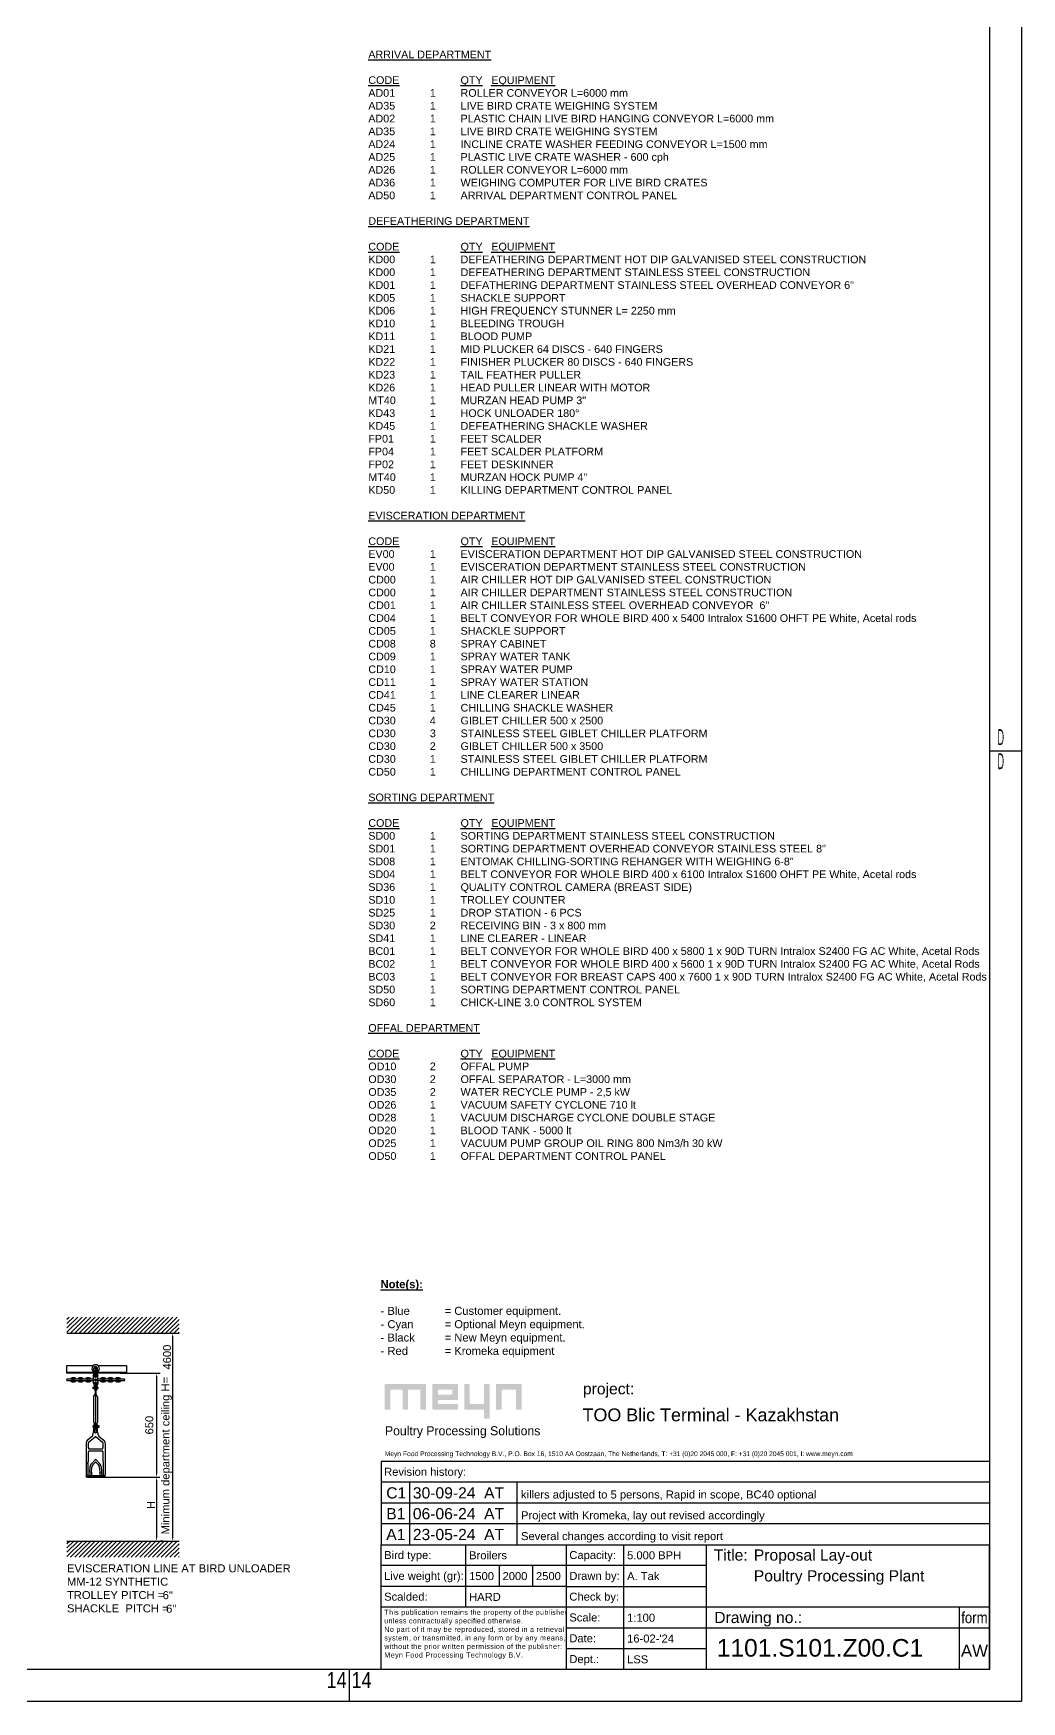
# Model space of a CAD drawing. Extents: x -3873 to 164127, y 7129 to 96529.
# Drawn here: x 133269 to 164127, y 7129 to 59238 of the extents above; entities that cross this region are included whole.
import ezdxf
from ezdxf.enums import TextEntityAlignment as Align

# ---------------------------------------------------------------- set-up
doc = ezdxf.new("R2010")
doc.units = 0
doc.header["$PDMODE"] = 35
doc.header["$PDSIZE"] = 25
doc.layers.get('0').update_dxf_attribs({"linetype": 'CONTINUOUS'})
doc.layers.get('Defpoints').update_dxf_attribs({"linetype": 'CONTINUOUS'})
doc.layers.add('LAYOUT', color=90, linetype='CONTINUOUS')
doc.layers.add('TEXT', color=3, linetype='CONTINUOUS')
doc.styles.add('015_100', font='arial.ttf', dxfattribs={"height": 150})
doc.styles.add('025_100', font='arial.ttf', dxfattribs={"height": 250})
doc.styles.add('035_100', font='arial.ttf', dxfattribs={"height": 350})
doc.styles.add('050_100', font='arial.ttf', dxfattribs={"height": 500})
doc.styles.add('MEYN_DIM', font='arial.ttf')
doc.dimstyles.new('MEYN_SALES', dxfattribs={"dimtxt": 2, "dimasz": 1.5, "dimexe": 1, "dimexo": 0, "dimgap": 1, "dimtad": 1, "dimdsep": 46, "dimlunit": 6, "dimtxsty": 'MEYN_DIM', "dimcen": 1, "dimclrd": 4, "dimclre": 4, "dimclrt": 3, "dimadec": 0, "dimazin": 0, "dimtfac": 1, "dimtdec": 4, "dimtmove": 0, "dimatfit": 3, "dimfxl": 0, "dimtolj": 1, "dimarcsym": 0})

# ---------------------------------------------------------------- blocks, each defined once
blk = doc.blocks.new('*D129')
at = {"color": 4, "linetype": 'Continuous', "lineweight": -2, "transparency": 16777216}
for p, q in [((-700, 5100), (-700, 2150)), ((-2586, 2000), (-600, 2000))]:
    blk.add_line(p, q, dxfattribs=at)
at = {"color": 4, "linetype": 'Continuous', "transparency": 16777216}
for points in [[(-725, 5100), (-675, 5100), (-700, 5250)], [(-725, 2150), (-675, 2150), (-700, 2000)]]:
    blk.add_solid(points, dxfattribs=at)
at = {"layer": 'Defpoints', "color": 0, "linetype": 'Continuous', "transparency": 16777216}
for p in [(-1839, 5250), (-2586, 2000), (-700, 2000)]:
    blk.add_point(p, dxfattribs=at)
at = {"color": 3, "linetype": 'Continuous', "transparency": 16777216, "insert": (-928, 3625), "char_height": 250, "attachment_point": 5, "rotation": 90, "style": 'MEYN_DIM'}
blk.add_mtext('\\A1;650', dxfattribs=at)
blk = doc.blocks.new('*U401')
at = {"linetype": 'Continuous'}
for points in [[(-19713, 9718, -0.414214), (-19686, 9746), (-19359, 9746, -0.414214), (-19331, 9718), (-19331, 9151, 0.414214), (-19303, 9123), (-19183, 9123, 0.414214), (-19155, 9151), (-19155, 9718, -0.414214), (-19128, 9746), (-18801, 9746, -0.414214), (-18773, 9718), (-18773, 9151, 0.414214), (-18745, 9123), (-18625, 9123, 0.414214), (-18597, 9151), (-18597, 9895, 0.414214), (-18625, 9923), (-19861, 9923, 0.414214), (-19889, 9895), (-19889, 9151, 0.414214), (-19861, 9123), (-19741, 9123, 0.414214), (-19713, 9151)], [(-17230, 9895, 0.414214), (-17258, 9923), (-17378, 9923, 0.414214), (-17406, 9895), (-17406, 9151, 0.414214), (-17378, 9123), (-16811, 9123, -0.414214), (-16783, 9095), (-16783, 8867, 0.414214), (-16755, 8839), (-16635, 8839, 0.414214), (-16607, 8867), (-16607, 9895, 0.414214), (-16635, 9923), (-16755, 9923, 0.414214), (-16783, 9895), (-16783, 9327, -0.414214), (-16811, 9300), (-17203, 9300, -0.414213), (-17230, 9327)], [(-15612, 9923), (-16412, 9923), (-16412, 9123), (-16236, 9123), (-16236, 9746), (-15787, 9746), (-15787, 9123), (-15612, 9123)]]:
    blk.add_hatch(color=255, dxfattribs=at).paths.add_polyline_path(points)
h = blk.add_hatch(color=255, dxfattribs=at)
h.paths.add_polyline_path([(-17602, 9895, 0.414214), (-17629, 9923), (-18374, 9923, 0.414214), (-18402, 9895), (-18402, 9151, 0.414214), (-18374, 9123), (-17629, 9123, 0.414214), (-17602, 9151), (-17602, 9272, 0.414213), (-17629, 9300), (-18198, 9300, -0.414214), (-18226, 9327), (-18226, 9389, -0.414214), (-18198, 9417), (-17629, 9417, 0.414214), (-17602, 9445)])
h.paths.add_polyline_path([(-17805, 9746, -0.414214), (-17777, 9718), (-17777, 9621, -0.414214), (-17805, 9593), (-18198, 9593, -0.414214), (-18226, 9621), (-18226, 9718, -0.414214), (-18198, 9746)], flags=16)
at = {"color": 3, "linetype": 'Continuous'}
for p, q in [((0, 89400), (0, 0)), ((-1000, 29700), (0, 29700)), ((-21000, 1000), (-21000, 0)), ((0, 0), (-168000, 0))]:
    blk.add_line(p, q, dxfattribs=at)
at = {"color": 7, "linetype": 'Continuous'}
for p, q in [((-1000, 88400), (-1000, 1000)), ((-1000, 7500), (-20000, 7500)), ((-20000, 1000), (-20000, 4900)), ((-20000, 4900), (-1000, 4900)), ((-14217, 4900), (-14217, 1000)), ((-9835, 1000), (-9835, 4900)), ((-1000, 1000), (-1000, 4900)), ((-1000, 2950), (-9835, 2950)), ((-1950, 2950), (-1950, 1000)), ((-1000, 1000), (-167000, 1000)), ((-1000, 1000), (-20000, 1000)), ((-1000, 1000), (-1000, 1000))]:
    blk.add_line(p, q, dxfattribs=at)
at = {"color": 7, "linetype": 'Continuous', "ltscale": 50}
for p, q in [((-20000, 7500), (-20000, 6850)), ((-1000, 7500), (-1000, 6850)), ((-20000, 6850), (-20000, 4900)), ((-1000, 6850), (-1000, 4900))]:
    blk.add_line(p, q, dxfattribs=at)
at = {"color": 2, "linetype": 'Continuous'}
for p, q in [((-1000, 6850), (-20000, 6850)), ((-19100, 6200), (-19100, 6850)), ((-15750, 6200), (-15750, 6850)), ((-1000, 6200), (-20000, 6200)), ((-19100, 5550), (-19100, 6200)), ((-15750, 5550), (-15750, 6200)), ((-1000, 5550), (-20000, 5550)), ((-19100, 4900), (-19100, 5550)), ((-15750, 4900), (-15750, 5550)), ((-17350, 2950), (-17350, 4900)), ((-12417, 1000), (-12417, 4900)), ((-14217, 4250), (-20000, 4250)), ((-17350, 3600), (-17350, 4250)), ((-16306, 3600), (-16306, 4250)), ((-15262, 3600), (-15262, 4250)), ((-9835, 4250), (-14217, 4250)), ((-14217, 3600), (-20000, 3600)), ((-14217, 3600), (-9835, 3600)), ((-14217, 2950), (-20000, 2950)), ((-9835, 2950), (-14217, 2950)), ((-14217, 2300), (-9835, 2300)), ((-9835, 2300), (-1000, 2300)), ((-9835, 1650), (-14217, 1650))]:
    blk.add_line(p, q, dxfattribs=at)
at = {"color": 2}
for s, height, style, width, p, p2 in [('D', 500, '050_100', 0.396484, (-750, 29876), (-550, 29876)), ('D', 500, '050_100', 0.396484, (-750, 29124), (-550, 29124)), ('form', 350, '035_100', 0.843645, (-1887, 2450), (-1062, 2450)), ('14 14', 500, '050_100', 0.800937, (-21700, 424), (-20300, 424))]:
    blk.add_text(s, height=height, dxfattribs=dict(at, style=style, width=width)).set_placement(p, p2, align=Align.FIT)
at = {"color": 3, "style": '035_100'}
blk.add_text('project:', height=350, dxfattribs=at).set_placement((-13698, 9598))
at = {"color": 2}
for s, height, style, p in [('Revision history:', 250, '025_100', (-19905, 7054)), ('Bird type:', 250, '025_100', (-19905, 4454)), ('Capacity:', 250, '025_100', (-14122, 4454)), ('Title:', 350, '035_100', (-9612, 4404)), ('Live weight (gr):', 250, '025_100', (-19905, 3804)), ('Drawn by:', 250, '025_100', (-14122, 3804)), ('Scalded:', 250, '025_100', (-19905, 3154)), ('Check by:', 250, '025_100', (-14122, 3154)), ('Scale:', 250, '025_100', (-14122, 2504)), ('Drawing no.:', 350, '035_100', (-9597, 2454)), ('Date: ', 250, '025_100', (-14122, 1854)), ('Dept.:', 250, '025_100', (-14122, 1204))]:
    blk.add_text(s, height=height, dxfattribs=dict(at, style=style)).set_placement(p)
at = {"color": 1, "style": '035_100'}
blk.add_text('AW', height=375, dxfattribs=at).set_placement((-1894, 1400))
at = {"color": 7, "linetype": 'Continuous', "insert": (-19879, 8603), "char_height": 285, "width": 7268.63, "attachment_point": 1, "style": '050_100'}
blk.add_mtext('{\\fUnivers|b0|i0|c0|p34;Poultry Processing Solutions}', dxfattribs=at)
at = {"color": 254, "linetype": 'Continuous', "insert": (-19888, 7818), "char_height": 150, "width": 19728.29, "attachment_point": 1, "style": '050_100'}
blk.add_mtext('{\\C251;Meyn Food Processing Technology B.V., P.O. Box 16, 1510 AA Oostzaan, The Netherlands, \\fUnivers|b1|i0|c0|p34;T\\fUnivers|b0|i0|c0|p34;: +31 (0)20 2045 000, \\fUnivers|b1|i0|c0|p34;F\\fUnivers|b0|i0|c0|p34;:\\fUnivers|b1|i0|c0|p34; \\fUnivers|b0|i0|c0|p34;+31\\fUnivers|b1|i0|c0|p34; \\fUnivers|b0|i0|c0|p34;(0)20 2045 001, \\fUnivers|b1|i0|c0|p34;I\\fUnivers|b0|i0|c0|p34;: www.meyn.com\\fUnivers|b1|i0|c0|p34; }', dxfattribs=at)
at = {"color": 4, "linetype": 'Continuous', "insert": (-19900, 2871), "char_height": 160, "width": 5571.99, "attachment_point": 1, "style": '050_100'}
blk.add_mtext('{\\fUnivers 45 Light|b0|i0|c0|p34;\\T1.1;\\C2;This publication remains the property of the publisher unless contractually specified otherwise. \\PNo part of it may be reproduced, stored in a retrieval system, or transmitted, in any form or by any means, without the prior written permission of the publisher:\\PMeyn Food Processing Technology B.V.}', dxfattribs=at)
at = {"color": 1, "linetype": 'Continuous', "ltscale": 50}
for tag, p, height, style in [('PROJECT', (-13710, 8757), 400, '035_100'), ('drawingnr', (-9521, 1405), 550, '050_100')]:
    blk.add_attdef(tag, p, '', height=height, dxfattribs=dict(at, style=style))
at = {"color": 4, "linetype": 'Continuous', "ltscale": 50}
for tag, p, height, style in [('bird', (-17252, 4446), 250, '025_100'), ('capacity', (-12319, 4446), 250, '025_100'), ('title1', (-8362, 4404), 350, '035_100'), ('w1', (-17252, 3796), 250, '025_100'), ('w2', (-16208, 3796), 250, '025_100'), ('w3', (-15164, 3796), 250, '025_100'), ('drawn', (-12319, 3796), 250, '025_100'), ('title2', (-8362, 3754), 350, '035_100'), ('scald', (-17252, 3146), 250, '025_100'), ('check', (-12319, 3146), 250, '025_100'), ('title3', (-8362, 3104), 350, '035_100'), ('scale', (-12319, 2496), 250, '025_100'), ('date', (-12319, 1846), 250, '025_100'), ('dept', (-12319, 1196), 250, '025_100')]:
    blk.add_attdef(tag, p, '', height=height, dxfattribs=dict(at, style=style))
blk = doc.blocks.new('general_drawinghistory_100')
at = {"color": 4, "linetype": 'Continuous', "ltscale": 50, "style": '035_100'}
for tag, p, height in [('rev', (160, 145), 350), ('date', (991, 145), 350), ('pers', (3216, 145), 350), ('text', (4369, 145), 250)]:
    blk.add_attdef(tag, p, '', height=height, dxfattribs=at)
blk = doc.blocks.new('general_shackle_evisceration2_BU')
at = {"linetype": 'Continuous'}
h = blk.add_hatch(dxfattribs=at)
h.set_pattern_fill('ANSI31', color=4, scale=30, style=0)
h.set_pattern_definition([(45, (118396.04, 38711.45), (-67.35192, 67.35192), [])])
h.paths.add_polyline_path([(0, 6500), (-3500, 6500), (-3500, 7000), (0, 7000)])
h = blk.add_hatch(dxfattribs=at)
h.set_pattern_fill('ANSI31', color=4, scale=30, style=0)
h.set_pattern_definition([(45, (118396.04, 40998.66), (-67.35192, 67.35192), [])])
h.paths.add_polyline_path([(0, 0), (-3500, 0), (-3500, -500), (0, -500)])
at = {"color": 4, "linetype": 'Continuous'}
for p, q in [((-3500, 6500), (0, 6500)), ((-200, 6350.759), (-200, 149.241)), ((-700, 1850.714), (-700, 149.241)), ((-3500, 0), (0, 0)), ((-507.275, 0), (-586.87, 0)), ((-150.156, 0), (-39.974, 0))]:
    blk.add_line(p, q, dxfattribs=at)
at = {"color": 3, "linetype": 'Continuous'}
for p, q in [((-3500, 5482.628), (-2680.347, 5482.628)), ((-3500, 5250.058), (-3500, 5482.628)), ((-3500, 5277.966), (-2665.239, 5277.966)), ((-2665.239, 5250.058), (-3500, 5250.058)), ((-2665.239, 5151.36), (-2665.239, 5394.251)), ((-2655.936, 5151.36), (-2655.936, 5394.251)), ((-2653.611, 5297.49), (-2653.611, 5175.303)), ((-2632.679, 5306.793), (-2644.308, 5306.793)), ((-2623.384, 5197.169), (-2623.404, 5308.659)), ((-2614.063, 5306.117), (-2614.073, 5145.586)), ((-2595.468, 5306.79), (-2595.468, 5306.793)), ((-2595.457, 5306.117), (-2595.468, 5145.793)), ((-2586.165, 5157.422), (-2586.138, 5308.659)), ((-2565.234, 5306.793), (-2576.863, 5306.793)), ((-2555.931, 5175.303), (-2555.931, 5297.49)), ((-2553.606, 5151.36), (-2553.606, 5394.251)), ((-2544.303, 5151.36), (-2544.303, 5394.251)), ((-2544.303, 5277.966), (-1639.439, 5277.966)), ((-1639.439, 5250.058), (-2544.303, 5250.058)), ((-2529.195, 5482.628), (-1639.439, 5482.628)), ((-1639.439, 5482.628), (-1639.439, 5250.058)), ((-3342.018, 5059.35), (-3495.514, 5059.35)), ((-3495.514, 5022.139), (-3342.018, 5022.139)), ((-3267.596, 5101.213), (-3337.367, 5101.213)), ((-3267.596, 5064.002), (-3337.367, 5064.002)), ((-3337.367, 5017.488), (-3267.596, 5017.488)), ((-3337.367, 4980.276), (-3267.596, 4980.276)), ((-3109.448, 5059.35), (-3262.944, 5059.35)), ((-3262.944, 5022.139), (-3109.448, 5022.139)), ((-3035.026, 5101.213), (-3104.797, 5101.213)), ((-3035.026, 5064.002), (-3104.797, 5064.002)), ((-3104.797, 5017.488), (-3035.026, 5017.488)), ((-3104.797, 4980.276), (-3035.026, 4980.276)), ((-2876.878, 5059.35), (-3030.374, 5059.35)), ((-3030.374, 5022.139), (-2876.878, 5022.139)), ((-2802.456, 5101.213), (-2872.227, 5101.213)), ((-2802.456, 5064.002), (-2872.227, 5064.002)), ((-2872.227, 5017.488), (-2802.456, 5017.488)), ((-2872.227, 4980.276), (-2802.456, 4980.276)), ((-2659.764, 5059.35), (-2797.804, 5059.35)), ((-2797.804, 5022.139), (-2659.764, 5022.139)), ((-2661.918, 4801.298), (-2689.802, 4796.647)), ((-2689.802, 4778.041), (-2689.802, 4796.647)), ((-2661.918, 4773.39), (-2689.802, 4778.041)), ((-2672.216, 5175.635), (-2667.397, 5197.622)), ((-2668.18, 5150.534), (-2672.216, 5175.635)), ((-2672.216, 5061.676), (-2672.216, 5175.635)), ((-2662.913, 5061.676), (-2672.216, 5061.676)), ((-2662.913, 5019.813), (-2672.216, 5019.813)), ((-2672.216, 4968.648), (-2672.216, 5019.813)), ((-2672.216, 4938.414), (-2672.216, 4968.648)), ((-2672.216, 4938.414), (-2654.639, 4866.498)), ((-2661.918, 4773.39), (-2661.918, 4801.298)), ((-2661.918, 4801.298), (-2651.438, 4801.298)), ((-2651.438, 4773.39), (-2661.918, 4773.39)), ((-2651.438, 4856.63), (-2651.438, 4741.465)), ((-2651.438, 4741.465), (-2623.376, 4741.465)), ((-2565.234, 4926.785), (-2644.308, 4926.785)), ((-2576.863, 4945.391), (-2632.679, 4945.391)), ((-2618.198, 5064.002), (-2631.626, 5040.745)), ((-2631.626, 5040.745), (-2618.198, 5017.487)), ((-2623.376, 5157.422), (-2623.384, 5197.169)), ((-2623.376, 4830.283), (-2623.376, 4589.659)), ((-2623.376, 4807.112), (-2586.165, 4807.112)), ((-2623.376, 4767.575), (-2586.165, 4767.575)), ((-2591.343, 5064.002), (-2618.198, 5064.002)), ((-2618.198, 5017.487), (-2591.343, 5017.487)), ((-2577.916, 5040.745), (-2591.343, 5064.002)), ((-2591.343, 5017.487), (-2577.916, 5040.745)), ((-2586.165, 4589.659), (-2586.165, 4830.283)), ((-2586.165, 4741.465), (-2558.41, 4741.465)), ((-2558.41, 4741.465), (-2558.41, 4856.63)), ((-2535.153, 4810.601), (-2558.41, 4810.601)), ((-2558.41, 4764.087), (-2535.153, 4764.087)), ((-2537.326, 4938.414), (-2555.068, 4865.801)), ((-2411.738, 5059.311), (-2549.822, 5059.311)), ((-2549.733, 5022.1), (-2411.738, 5022.1)), ((-2546.628, 5061.676), (-2537.326, 5061.676)), ((-2546.628, 5019.813), (-2537.326, 5019.813)), ((-2537.326, 5175.635), (-2542.145, 5197.623)), ((-2537.326, 5175.635), (-2541.362, 5150.534)), ((-2537.326, 5061.676), (-2537.326, 5175.635)), ((-2537.326, 4992.417), (-2537.326, 5019.813)), ((-2537.326, 4968.648), (-2537.326, 5013.814)), ((-2537.326, 4968.648), (-2537.326, 4938.414)), ((-2535.153, 4810.601), (-2535.153, 4764.087)), ((-2337.316, 5101.174), (-2407.087, 5101.174)), ((-2337.316, 5063.963), (-2407.087, 5063.963)), ((-2407.087, 5017.449), (-2337.316, 5017.449)), ((-2407.087, 4980.238), (-2337.316, 4980.238)), ((-2179.168, 5059.311), (-2332.664, 5059.311)), ((-2332.664, 5022.1), (-2179.168, 5022.1)), ((-2104.745, 5101.174), (-2174.516, 5101.174)), ((-2104.745, 5063.963), (-2174.516, 5063.963)), ((-2174.516, 5017.449), (-2104.745, 5017.449)), ((-2174.516, 4980.237), (-2104.745, 4980.237)), ((-1946.598, 5059.311), (-2100.094, 5059.311)), ((-2100.094, 5022.1), (-1946.598, 5022.1)), ((-1872.175, 5101.174), (-1941.946, 5101.174)), ((-1872.175, 5063.963), (-1941.946, 5063.963)), ((-1941.946, 5017.449), (-1872.175, 5017.449)), ((-1941.946, 4980.238), (-1872.175, 4980.238)), ((-1714.028, 5059.311), (-1867.524, 5059.311)), ((-1867.524, 5022.1), (-1714.028, 5022.1)), ((-2667.393, 4513.421), (-2623.376, 4589.659)), ((-2667.393, 4513.421), (-2667.393, 3714.702)), ((-2623.376, 4589.659), (-2586.165, 4589.659)), ((-2604.771, 4589.659), (-2604.771, 3638.463)), ((-2542.149, 4513.421), (-2586.165, 4589.659)), ((-2542.149, 4513.421), (-2542.149, 3714.702)), ((-2667.393, 3714.702), (-2623.376, 3638.463)), ((-2542.149, 3714.702), (-2586.165, 3638.463)), ((-2707.228, 3282.07), (-2869.087, 3146.255)), ((-2823.982, 3092.5), (-2619.72, 3263.896)), ((-2691.895, 3306.855), (-2656.787, 3453.253)), ((-2666.971, 3543.11), (-2666.971, 3617.532)), ((-2660.588, 3617.532), (-2666.971, 3617.532)), ((-2660.588, 3543.11), (-2666.971, 3543.11)), ((-2660.541, 3438.486), (-2660.635, 3440.779)), ((-2623.376, 3636.137), (-2660.588, 3636.137)), ((-2660.588, 3440.779), (-2660.588, 3636.137)), ((-2660.588, 3543.11), (-2660.588, 3617.532)), ((-2660.588, 3600.089), (-2623.376, 3600.089)), ((-2623.376, 3598.926), (-2660.588, 3598.926)), ((-2660.588, 3561.715), (-2623.376, 3561.715)), ((-2660.588, 3560.552), (-2623.376, 3560.552)), ((-2623.376, 3638.463), (-2586.165, 3638.463)), ((-2623.376, 3524.504), (-2623.376, 3638.463)), ((-2623.376, 3636.137), (-2623.376, 3598.926)), ((-2623.376, 3600.089), (-2586.165, 3600.089)), ((-2586.165, 3598.926), (-2623.376, 3598.926)), ((-2623.376, 3598.926), (-2623.376, 3580.321)), ((-2623.376, 3580.321), (-2623.376, 3561.715)), ((-2623.376, 3561.715), (-2586.165, 3561.715)), ((-2623.376, 3561.715), (-2623.376, 3524.504)), ((-2623.376, 3560.552), (-2586.165, 3560.552)), ((-2586.165, 3524.504), (-2623.376, 3524.504)), ((-2614.074, 3515.201), (-2595.468, 3515.201)), ((-2589.822, 3263.896), (-2385.56, 3092.5)), ((-2586.165, 3638.463), (-2586.165, 3524.504)), ((-2548.954, 3636.137), (-2586.165, 3636.137)), ((-2586.165, 3598.926), (-2586.165, 3636.137)), ((-2586.165, 3600.089), (-2548.954, 3600.089)), ((-2548.954, 3598.926), (-2586.165, 3598.926)), ((-2586.165, 3580.321), (-2586.165, 3598.926)), ((-2586.165, 3561.715), (-2586.165, 3580.321)), ((-2586.165, 3561.715), (-2548.954, 3561.715)), ((-2586.165, 3524.504), (-2586.165, 3561.715)), ((-2586.165, 3560.552), (-2548.954, 3560.552)), ((-2567.56, 3584.972), (-2548.954, 3585.592)), ((-2567.56, 3580.321), (-2567.56, 3584.972)), ((-2567.56, 3575.669), (-2567.56, 3580.321)), ((-2548.954, 3575.049), (-2567.56, 3575.669)), ((-2517.647, 3306.855), (-2552.755, 3453.253)), ((-2549.001, 3438.486), (-2548.907, 3440.779)), ((-2548.954, 3598.926), (-2548.954, 3636.137)), ((-2539.651, 3598.926), (-2548.954, 3598.926)), ((-2548.954, 3585.592), (-2548.954, 3598.926)), ((-2548.954, 3585.592), (-2497.789, 3587.298)), ((-2548.954, 3575.049), (-2548.954, 3585.592)), ((-2497.789, 3573.344), (-2548.954, 3575.049)), ((-2548.954, 3561.715), (-2548.954, 3575.049)), ((-2548.954, 3561.715), (-2539.651, 3561.715)), ((-2548.954, 3440.779), (-2548.954, 3561.715)), ((-2539.651, 3605.903), (-2539.651, 3598.926)), ((-2497.789, 3598.926), (-2539.651, 3605.903)), ((-2539.651, 3585.902), (-2539.651, 3598.926)), ((-2539.651, 3561.715), (-2539.651, 3574.739)), ((-2539.651, 3554.738), (-2497.789, 3561.715)), ((-2539.651, 3561.715), (-2539.651, 3554.738)), ((-2502.314, 3282.07), (-2340.455, 3146.255)), ((-2497.789, 3587.298), (-2497.789, 3598.926)), ((-2497.789, 3561.715), (-2497.789, 3573.344)), ((-2902.461, 3074.684), (-2902.461, 2079.081)), ((-2832.289, 2910.719), (-2832.289, 3074.684)), ((-2832.289, 2510.498), (-2832.289, 2794.034)), ((-2809.032, 2887.462), (-2400.51, 2887.462)), ((-2809.032, 2817.291), (-2400.51, 2817.291)), ((-2377.253, 3074.684), (-2377.253, 2910.719)), ((-2377.253, 2794.034), (-2377.253, 2510.498)), ((-2307.081, 3074.684), (-2307.081, 2079.081)), ((-2846.644, 2440.727), (-2902.461, 2440.727)), ((-2846.644, 2468.107), (-2846.644, 2079.081)), ((-2787.349, 2146.339), (-2787.349, 2077.417)), ((-2787.11, 2152.994), (-2774.463, 2329.351)), ((-2734.857, 2420.216), (-2621.78, 2541.477)), ((-2731.15, 2149.667), (-2731.15, 2080.745)), ((-2730.911, 2156.321), (-2718.789, 2325.359)), ((-2694.035, 2382.149), (-2621.78, 2459.634)), ((-2587.762, 2541.477), (-2474.685, 2420.216)), ((-2587.762, 2459.634), (-2515.506, 2382.149)), ((-2490.753, 2325.359), (-2478.63, 2156.321)), ((-2478.392, 2149.667), (-2478.392, 2080.745)), ((-2435.079, 2329.351), (-2422.432, 2152.994)), ((-2422.193, 2146.339), (-2422.193, 2077.417)), ((-2362.898, 2079.081), (-2362.898, 2468.107)), ((-2902.461, 2079.081), (-2902.461, 2027.915)), ((-2902.461, 2027.915), (-2874.552, 2055.824)), ((-2902.461, 2027.915), (-2307.081, 2027.915)), ((-2874.552, 2000.007), (-2902.461, 2027.915)), ((-2846.644, 2055.824), (-2874.552, 2055.824)), ((-2874.552, 2000.007), (-2334.99, 2000.007)), ((-2846.644, 2079.081), (-2846.644, 2055.824)), ((-2846.644, 2055.824), (-2362.898, 2055.824)), ((-2823.387, 2055.824), (-2810.546, 2055.824)), ((-2823.387, 2000.007), (-2386.155, 2000.007)), ((-2735.01, 2000.007), (-2790.827, 2000.007)), ((-2787.349, 2077.418), (-2787.349, 2055.824)), ((-2731.15, 2077.417), (-2731.15, 2055.824)), ((-2707.952, 2055.824), (-2501.59, 2055.824)), ((-2478.392, 2080.745), (-2478.392, 2055.824)), ((-2418.715, 2000.007), (-2474.532, 2000.007)), ((-2422.193, 2077.417), (-2422.193, 2055.824)), ((-2398.996, 2055.824), (-2386.155, 2055.824)), ((-2362.898, 2055.824), (-2362.898, 2079.081)), ((-2362.898, 2055.824), (-2334.99, 2055.824)), ((-2334.99, 2055.824), (-2307.081, 2027.915)), ((-2307.081, 2027.915), (-2334.99, 2000.007)), ((-2307.081, 2027.915), (-2307.081, 2079.081))]:
    blk.add_line(p, q, dxfattribs=at)
at = {"color": 4, "linetype": 'Continuous', "ltscale": 50}
blk.add_line((-1839.439, 5250.058), (-587.651, 5250.058), dxfattribs=at)
at = {"color": 3, "linetype": 'Continuous'}
for centre, radius in [((-2604.771, 5394.251), 19.071), ((-2604.771, 5040.745), 27.908), ((-2604.771, 5040.745), 23.257), ((-2604.771, 4877.945), 20.931), ((-2604.771, 5040.706), 13.954), ((-2604.771, 3440.779), 37.211)]:
    blk.add_circle(centre, radius, dxfattribs=at)
for centre, radius, start, end in [((-2604.771, 5394.251), 116.285, 301.332293, 238.667863), ((-2758.267, 5217.541), 93.028, 347.636314, 359.999965), ((-2604.771, 5394.251), 60.468, 359.999903, 180.000097), ((-2604.771, 5394.251), 51.165, 359.99989, 180.00011), ((-2644.308, 5297.49), 9.303, 89.999668, 180.000661), ((-2632.679, 5297.49), 9.303, 359.999339, 89.999668), ((-2558.15, 5308.659), 65.254, 171.510655, 180.000092), ((-2574.91, 5311.161), 48.309, 158.040567, 171.510687), ((-2584.178, 5314.898), 38.315, 150.103919, 158.040569), ((-2596.225, 5321.824), 24.419, 137.962618, 150.10394), ((-2601.413, 5326.502), 17.433, 118.398297, 137.96266), ((-2592.57, 5306.118), 21.493, 165.608609, 180.000371), ((-2599.436, 5307.879), 14.404, 142.410821, 165.608712), ((-2602.852, 5310.509), 10.093, 121.085089, 142.410783), ((-2604.771, 5332.712), 10.374, 90.000216, 118.398157), ((-2604.76, 5313.674), 6.398, 89.999904, 121.085041), ((-2604.771, 5332.837), 10.249, 65.800324, 90.000219), ((-2604.76, 5313.849), 6.222, 73.499791, 89.999902), ((-2605.074, 5312.79), 7.327, 58.914135, 73.499786), ((-2605.647, 5311.839), 8.437, 47.015858, 58.914226), ((-2606.859, 5328.191), 15.342, 47.551419, 65.800316), ((-2607.443, 5309.913), 11.071, 37.588845, 47.015984), ((-2608.585, 5309.033), 12.513, 30.079335, 37.588873), ((-2610.926, 5307.677), 15.218, 23.961989, 30.079436), ((-2612.943, 5306.781), 17.425, 10.430685, 23.962052), ((-2610.388, 5324.332), 20.572, 35.26892, 47.551459), ((-2616.546, 5306.118), 21.089, 359.999622, 10.430751), ((-2619.774, 5317.694), 32.068, 26.902732, 35.268981), ((-2624.637, 5315.227), 37.521, 20.895362, 26.902767), ((-2633.654, 5311.784), 47.172, 16.327556, 20.895385), ((-2640.023, 5309.919), 53.808, 6.918389, 16.327566), ((-2650.403, 5308.659), 64.265, 359.999906, 6.918412), ((-2576.863, 5297.49), 9.303, 90.000241, 180.000661), ((-2565.234, 5297.49), 9.303, 359.999339, 90.000241), ((-2451.275, 5217.541), 93.028, 180.000052, 192.363721), ((-3495.514, 5040.745), 18.606, 90.000169, 180.000225), ((-3495.514, 5040.745), 18.606, 180.000225, 269.999831), ((-3337.367, 5040.745), 60.468, 90.000018, 162.079752), ((-3337.367, 5040.745), 60.468, 197.920076, 269.999982), ((-3337.367, 5040.745), 23.257, 90.000046, 126.86954), ((-3337.367, 5040.745), 23.257, 233.129534, 269.999954), ((-3342.018, 5040.745), 18.606, 359.999775, 90.000169), ((-3342.018, 5040.745), 18.606, 269.999831, 359.999775), ((-3262.944, 5040.745), 18.606, 90.000094, 180.000193), ((-3262.944, 5040.745), 18.606, 180.000193, 269.999906), ((-3267.596, 5040.745), 60.468, 17.920258, 90.000018), ((-3267.596, 5040.745), 23.257, 53.130533, 90.000046), ((-3267.596, 5040.745), 23.257, 269.999954, 306.870393), ((-3267.596, 5040.745), 60.468, 269.999982, 342.079887), ((-3104.797, 5040.745), 60.468, 89.999991, 162.079857), ((-3104.797, 5040.745), 60.468, 197.920196, 270.000009), ((-3104.797, 5040.745), 23.257, 89.999976, 126.869852), ((-3104.797, 5040.745), 23.257, 233.129591, 270.000024), ((-3109.448, 5040.745), 18.606, 359.999807, 90.000094), ((-3109.448, 5040.745), 18.606, 269.999906, 359.999807), ((-3030.374, 5040.745), 18.606, 90.000277, 180.000022), ((-3030.374, 5040.745), 18.606, 180.000022, 269.999723), ((-3035.026, 5040.745), 60.468, 17.92011, 89.999991), ((-3035.026, 5040.745), 23.257, 53.129926, 89.999976), ((-3035.026, 5040.745), 23.257, 270.000024, 306.870264), ((-3035.026, 5040.745), 60.468, 270.000009, 342.079809), ((-2872.227, 5040.745), 60.468, 90.000002, 162.079858), ((-2872.227, 5040.745), 60.468, 197.920217, 269.999998), ((-2872.227, 5040.745), 23.257, 90.000005, 126.870054), ((-2872.227, 5040.745), 23.257, 233.12993, 269.999995), ((-2876.878, 5040.745), 18.606, 359.999978, 90.000277), ((-2876.878, 5040.745), 18.606, 269.999723, 359.999978), ((-2797.804, 5040.745), 18.606, 90.000048, 180.000043), ((-2797.804, 5040.745), 18.606, 180.000043, 269.999952), ((-2802.456, 5040.745), 60.468, 17.920117, 90.000002), ((-2802.456, 5040.745), 23.257, 53.129954, 90.000005), ((-2802.456, 5040.745), 23.257, 269.999995, 306.870245), ((-2802.456, 5040.745), 60.468, 269.999998, 342.079808), ((-2639.657, 5040.706), 60.468, 179.96321, 179.999967), ((-2639.657, 5040.706), 60.468, 197.881489, 237.421117), ((-2639.657, 5040.706), 60.468, 122.578895, 162.041094), ((-2659.454, 5151.938), 8.838, 189.135879, 237.552056), ((-2660.588, 5151.36), 4.651, 180.001437, 359.998563), ((-2604.771, 5237.943), 110.755, 237.551199, 302.448851), ((-2604.771, 5221.272), 94.084, 231.08087, 308.919183), ((-2639.657, 5040.706), 23.257, 179.904345, 179.999915), ((-2675.937, 5040.745), 24.652, 301.890883, 58.109094), ((-2604.771, 4877.945), 51.165, 192.929044, 346.269429), ((-2638.494, 5175.303), 15.117, 180.000336, 359.999664), ((-2604.771, 4901.086), 62.91, 39.073319, 140.926673), ((-2644.308, 4936.088), 9.303, 180.000123, 270.000326), ((-2632.679, 4950.042), 4.651, 180.000191, 270.000707), ((-2614.074, 5157.422), 9.303, 180.000461, 270.000533), ((-2576.469, 5145.793), 37.605, 180.000115, 185.912204), ((-2582.171, 5145.203), 31.872, 185.912222, 194.036475), ((-2585.763, 5144.305), 28.17, 194.036505, 198.046151), ((-2591.211, 5142.53), 22.44, 198.046205, 203.413508), ((-2594.232, 5141.222), 19.148, 203.413556, 211.11367), ((-2600.622, 5137.365), 11.684, 211.113955, 223.016114), ((-2603.189, 5134.969), 8.173, 223.016486, 242.228852), ((-2604.771, 5131.966), 4.779, 242.229271, 269.999568), ((-2604.771, 5132.056), 4.868, 269.999576, 302.355789), ((-2607.288, 5136.029), 9.572, 302.355796, 322.424302), ((-2610.955, 5138.851), 14.198, 322.424388, 333.864671), ((-2618.867, 5142.733), 23.012, 333.864797, 341.011725), ((-2624.273, 5144.593), 28.729, 341.011758, 352.740537), ((-2633.696, 5145.793), 38.228, 352.740572, 359.999887), ((-2595.468, 5157.422), 9.303, 269.99996, 359.999539), ((-2571.048, 5175.303), 15.117, 180.000336, 359.999664), ((-2576.863, 4950.042), 4.651, 269.999518, 359.999767), ((-2565.234, 4936.088), 9.303, 269.999759, 359.999883), ((-2533.604, 5040.745), 24.652, 121.890877, 238.109146), ((-2548.954, 5151.36), 4.651, 180.001437, 359.998563), ((-2569.885, 5040.706), 23.257, 0.000085, 0.095655), ((-2550.087, 5151.938), 8.838, 302.448647, 350.864291), ((-2569.885, 5040.706), 60.468, 17.920237, 57.421011), ((-2569.885, 5040.706), 60.468, 302.578977, 342.079937), ((-2407.086, 5040.706), 60.468, 90.000112, 162.079889), ((-2407.086, 5040.706), 60.468, 197.920181, 269.999888), ((-2407.086, 5040.706), 23.257, 90.000292, 126.870096), ((-2407.086, 5040.706), 23.257, 233.129696, 269.999708), ((-2411.738, 5040.706), 18.606, 359.999718, 90.000523), ((-2411.738, 5040.706), 18.606, 269.999477, 359.999718), ((-2332.664, 5040.706), 18.606, 90.000363, 180.00021), ((-2332.664, 5040.706), 18.606, 180.00021, 269.999637), ((-2337.315, 5040.706), 60.468, 17.92018, 90.000112), ((-2337.315, 5040.706), 23.257, 53.130555, 90.000292), ((-2337.315, 5040.706), 23.257, 269.999708, 306.87002), ((-2337.315, 5040.706), 60.468, 269.999888, 342.07975), ((-2174.516, 5040.706), 60.468, 90.000056, 162.079844), ((-2174.516, 5040.706), 60.468, 197.920117, 269.999944), ((-2174.516, 5040.706), 23.257, 90.000145, 126.869889), ((-2174.516, 5040.706), 23.257, 233.129358, 269.999855), ((-2179.168, 5040.706), 18.606, 359.99979, 90.000363), ((-2179.168, 5040.706), 18.606, 269.999637, 359.99979), ((-2100.094, 5040.706), 18.606, 90.000558, 180.000088), ((-2100.094, 5040.706), 18.606, 180.000088, 269.999442), ((-2104.745, 5040.706), 60.468, 17.920163, 90.000056), ((-2104.745, 5040.706), 23.257, 53.129976, 90.000145), ((-2104.745, 5040.706), 23.257, 269.999855, 306.870227), ((-2104.745, 5040.706), 60.468, 269.999944, 342.079822), ((-1941.946, 5040.706), 60.468, 90.000046, 162.079898), ((-1941.946, 5040.706), 60.468, 197.920203, 269.999954), ((-1941.946, 5040.706), 23.257, 90.000119, 126.870328), ((-1941.946, 5040.706), 23.257, 233.129838, 269.999881), ((-1946.598, 5040.706), 18.606, 359.999912, 90.000558), ((-1946.598, 5040.706), 18.606, 269.999442, 359.999912), ((-1867.524, 5040.706), 18.606, 90.000317, 180.000217), ((-1867.524, 5040.706), 18.606, 180.000217, 269.999683), ((-1872.175, 5040.706), 60.468, 17.920158, 90.000046), ((-1872.175, 5040.706), 23.257, 53.130229, 90.000119), ((-1872.175, 5040.706), 23.257, 269.999881, 306.869972), ((-1872.175, 5040.706), 60.468, 269.999954, 342.079768), ((-1714.028, 5040.706), 18.606, 359.999783, 90.000317), ((-1714.028, 5040.706), 18.606, 269.999683, 359.999783), ((-2809.032, 3074.684), 93.428, 129.999959, 179.999993), ((-2737.127, 3317.702), 46.514, 310.000028, 346.514528), ((-2653.611, 3580.321), 39.537, 109.74978, 250.25011), ((-2604.771, 3440.779), 55.817, 182.353772, 183.112565), ((-2604.771, 3440.779), 55.817, 183.112565, 270.000036), ((-2604.771, 3440.779), 53.491, 13.485479, 166.5145), ((-2614.074, 3524.504), 9.303, 180.000378, 270.000791), ((-2604.771, 3246.08), 23.257, 50.000046, 129.999936), ((-2604.771, 3440.779), 55.817, 270.000036, 356.88763), ((-2595.468, 3524.504), 9.303, 270.000218, 359.999622), ((-2604.771, 3440.779), 55.817, 356.88763, 357.646231), ((-2472.415, 3317.702), 46.514, 193.485442, 230.000024), ((-2400.51, 3074.684), 93.428, 359.999979, 50.000052), ((-2809.032, 3074.684), 23.257, 129.999793, 179.999921), ((-2809.032, 2910.719), 23.257, 179.999956, 270.000247), ((-2809.032, 2794.034), 23.257, 89.999753, 180.000071), ((-2400.51, 2910.719), 23.257, 270.000018, 0.000044), ((-2400.51, 2794.034), 23.257, 359.999929, 89.999982), ((-2400.51, 3074.684), 23.257, 359.999914, 50.00022), ((-2776.873, 2468.107), 69.771, 142.585543, 179.999943), ((-2694.321, 2146.339), 93.028, 175.897998, 179.999985), ((-2625.999, 2318.704), 148.845, 136.999982, 175.898002), ((-2638.122, 2149.667), 93.028, 175.898012, 180), ((-2625.999, 2318.704), 93.028, 136.999935, 175.898033), ((-2604.771, 2525.615), 23.257, 42.999994, 136.999903), ((-2604.771, 2443.772), 23.257, 43.000081, 136.999816), ((-2583.543, 2318.704), 93.028, 4.101967, 43.000004), ((-2571.42, 2149.667), 93.028, 0.000018, 4.102004), ((-2583.543, 2318.704), 148.845, 4.101999, 43.000005), ((-2515.221, 2146.339), 93.028, 0.000018, 4.102004), ((-2432.669, 2468.107), 69.771, 0.000057, 37.414449), ((-2707.952, 2079.081), 23.257, 175.897943, 184.103102), ((-2501.59, 2079.081), 23.257, 355.89811, 4.102079)]:
    blk.add_arc(centre, radius, start, end, dxfattribs=at)
at = {"color": 4, "linetype": 'Continuous'}
for points in [[(-224.874, 6350.759), (-175.126, 6350.759), (-200, 6500)], [(-724.874, 1850.714), (-675.126, 1850.714), (-700, 1999.955)], [(-724.874, 149.241), (-675.126, 149.241), (-700, 0)], [(-224.874, 149.241), (-175.126, 149.241), (-200, 0)]]:
    blk.add_solid(points, dxfattribs=at)
at = {"color": 3, "linetype": 'Continuous', "insert": (-550.373, 211.12), "char_height": 250, "width": 5122.60676, "attachment_point": 1, "rotation": 90, "style": '025_100'}
blk.add_mtext('Minimum department ceiling H=', dxfattribs=at)
at = {"color": 4, "linetype": 'Continuous', "insert": (-3500, -723.675), "char_height": 250, "attachment_point": 1, "style": '015_100'}
for s, width in [('{\\C3;EVISCERATION LINE AT BIRD UNLOADER\\PMM-12 SYNTHETIC}', 6978.49771), ('{\\C3;\\P\\PTROLLEY PITCH = \\PSHACKLE  PITCH = }', 4661.80823)]:
    blk.add_mtext(s, dxfattribs=dict(at, width=width))
at = {"color": 3, "linetype": 'Continuous', "ltscale": 50, "style": '050_100', "flags": 8}
for tag, p in [('0000', (-375, 5749.588)), ('H', (-875, 1130.493))]:
    blk.add_attdef(tag, text='', height=250, rotation=90, dxfattribs=at).set_placement(p, align=Align.MIDDLE_CENTER)
at = {"color": 3, "linetype": 'Continuous', "ltscale": 50, "style": '025_100', "flags": 8}
for tag, p in [('A', (-512.39, -1811.731)), ('B', (-403.532, -2234.228))]:
    blk.add_attdef(tag, p, '', height=250, dxfattribs=at)
at = {"color": 4, "linetype": 'Continuous'}
dim = blk.add_linear_dim(base=(-700, 1999.955), p1=(-1839.439, 5250.058), p2=(-2586.155, 1999.955), angle=90, text='650', dimstyle='MEYN_SALES', override={"dimscale": 100, "dimtxt": 2.5, "dimse1": 1, "dimtdec": 2, "dimtmove": 1}, dxfattribs=at)
dim.commit()
dim.dimension.update_dxf_attribs({"geometry": '*D129', "text_midpoint": (-927.643, 3625.006)})

msp = doc.modelspace()

# ---------------------------------------------------------------- block references
at = {"layer": 'LAYOUT', "linetype": 'Continuous', "ltscale": 50}
for name, p, values in [('*U401', (164127, 7129), {'PROJECT': 'TOO Blic Terminal - Kazakhstan', 'capacity': '5.000 BPH', 'drawn': 'A. Tak', 'scale': '1:100', 'date': "16-02-'24", 'dept': 'LSS', 'bird': 'Broilers', 'w1': '1500', 'w2': '2000', 'w3': '2500', 'scald': 'HARD', 'title1': 'Proposal Lay-out', 'title2': 'Poultry Processing Plant', 'drawingnr': '1101.S101.Z00.C1'}), ('general_drawinghistory_100', (144127, 13329), {'rev': 'C1', 'date': '30-09-24', 'pers': 'AT', 'text': 'killers adjusted to 5 persons, Rapid in scope, BC40 optional'}), ('general_drawinghistory_100', (144127, 12679), {'rev': 'B1', 'date': '06-06-24', 'pers': 'AT', 'text': 'Project with Kromeka, lay out revised accordingly'}), ('general_drawinghistory_100', (144127, 12029), {'rev': 'A1', 'date': '23-05-24', 'pers': 'AT', 'text': 'Several changes according to visit report'})]:
    msp.add_blockref(name, p, dxfattribs=at).add_auto_attribs(values)
at = {"layer": 'LAYOUT', "ltscale": 20}
ref = msp.add_blockref('general_shackle_evisceration2_BU', (137818, 12141), dxfattribs=at)
ref.add_attrib('A', '6"', (137306, 10329), dxfattribs={"layer": '0', "color": 3, "linetype": 'Continuous', "ltscale": 50, "height": 250, "style": '025_100'})
ref.add_attrib('B', '6"', (137415, 9907), dxfattribs={"layer": '0', "color": 3, "linetype": 'Continuous', "ltscale": 50, "height": 250, "style": '025_100'})
ref.add_attrib('0000', '4600', dxfattribs={"layer": '0', "color": 3, "linetype": 'Continuous', "ltscale": 50, "height": 250, "rotation": 90, "style": '050_100'}).set_placement((137443, 17890), align=Align.MIDDLE_CENTER)
ref.add_attrib('H', 'H', dxfattribs={"layer": '0', "color": 3, "linetype": 'Continuous', "ltscale": 50, "height": 250, "rotation": 90, "style": '050_100'}).set_placement((136943, 13271), align=Align.MIDDLE_CENTER)

# ---------------------------------------------------------------- texts
at = {"layer": 'LAYOUT', "color": 1, "insert": (143728, 58698), "char_height": 240, "width": 53845.43, "attachment_point": 1, "style": '050_100'}
msp.add_mtext('{\\LARRIVAL DEPARTMENT\\P\\PCODE^I^IQTY^IEQUIPMENT\\P}AD01^I^I1^IROLLER CONVEYOR L=6000 mm\\PAD35^I^I1^ILIVE BIRD CRATE WEIGHING SYSTEM\\PAD02^I^I1^IPLASTIC CHAIN LIVE BIRD HANGING CONVEYOR L=6000 mm\\PAD35^I^I1^ILIVE BIRD CRATE WEIGHING SYSTEM\\PAD24^I^I1^IINCLINE CRATE WASHER FEEDING CONVEYOR L=1500 mm\\PAD25^I^I1^IPLASTIC LIVE CRATE WASHER - 600 cph\\PAD26^I^I1^IROLLER CONVEYOR L=6000 mm\\PAD36^I^I1^IWEIGHING COMPUTER FOR LIVE BIRD CRATES\\PAD50^I^I1^IARRIVAL DEPARTMENT CONTROL PANEL\\P\\P{\\LDEFEATHERING DEPARTMENT\\P\\PCODE^I^IQTY^IEQUIPMENT}\\PKD00^I^I1^IDEFEATHERING DEPARTMENT HOT DIP GALVANISED STEEL CONSTRUCTION\\PKD00^I^I1^IDEFEATHERING DEPARTMENT STAINLESS STEEL CONSTRUCTION\\PKD01^I^I1^IDEFATHERING DEPARTMENT STAINLESS STEEL OVERHEAD CONVEYOR 6" \\PKD05^I^I1^ISHACKLE SUPPORT\\PKD06^I^I1^IHIGH FREQUENCY STUNNER L= 2250 mm\\PKD10^I^I1^IBLEEDING TROUGH\\PKD11^I^I1^IBLOOD PUMP\\PKD21^I^I1^IMID PLUCKER 64 DISCS - 640 FINGERS\\PKD22^I^I1^IFINISHER PLUCKER 80 DISCS - 640 FINGERS\\PKD23^I^I1^ITAIL FEATHER PULLER\\PKD26^I^I1^IHEAD PULLER LINEAR WITH MOTOR\\PMT40^I^I1^IMURZAN HEAD PUMP 3"\\PKD43^I^I1^IHOCK UNLOADER 180°\\PKD45^I^I1^IDEFEATHERING SHACKLE WASHER\\PFP01^I^I1^IFEET SCALDER\\PFP04^I^I1^IFEET SCALDER PLATFORM\\PFP02^I^I1^IFEET DESKINNER\\PMT40^I^I1^IMURZAN HOCK PUMP 4"\\PKD50^I^I1^IKILLING DEPARTMENT CONTROL PANEL\\P\\P{\\LEVISCERATION DEPARTMENT\\P\\PCODE^I^IQTY^IEQUIPMENT}\\PEV00^I^I1^IEVISCERATION DEPARTMENT HOT DIP GALVANISED STEEL CONSTRUCTION\\PEV00^I^I1^IEVISCERATION DEPARTMENT STAINLESS STEEL CONSTRUCTION\\PCD00^I^I1^IAIR CHILLER HOT DIP GALVANISED STEEL CONSTRUCTION\\PCD00^I^I1^IAIR CHILLER DEPARTMENT STAINLESS STEEL CONSTRUCTION\\PCD01^I^I1^IAIR CHILLER STAINLESS STEEL OVERHEAD CONVEYOR  6"\\PCD04^I^I1^IBELT CONVEYOR FOR WHOLE BIRD 400 x 5400 Intralox S1600 OHFT PE White, Acetal rods\\PCD05^I^I1^ISHACKLE SUPPORT\\PCD08^I^I8^ISPRAY CABINET\\PCD09^I^I1^ISPRAY WATER TANK\\PCD10^I^I1^ISPRAY WATER PUMP\\PCD11^I^I1^ISPRAY WATER STATION\\PCD41^I^I1^ILINE CLEARER LINEAR\\PCD45^I^I1^ICHILLING SHACKLE WASHER\\PCD30^I^I4^IGIBLET CHILLER 500 x 2500\\PCD30^I^I3^ISTAINLESS STEEL GIBLET CHILLER PLATFORM\\PCD30^I^I2^IGIBLET CHILLER 500 x 3500\\PCD30^I^I1^ISTAINLESS STEEL GIBLET CHILLER PLATFORM\\PCD50^I^I1^ICHILLING DEPARTMENT CONTROL PANEL\\P\\P{\\LSORTING DEPARTMENT\\P\\PCODE^I^IQTY^IEQUIPMENT}\\PSD00^I^I1^ISORTING DEPARTMENT STAINLESS STEEL CONSTRUCTION\\PSD01^I^I1^ISORTING DEPARTMENT OVERHEAD CONVEYOR STAINLESS STEEL 8"\\PSD08^I^I1^IENTOMAK CHILLING-SORTING REHANGER WITH WEIGHING 6-8"\\PSD04^I^I1^IBELT CONVEYOR FOR WHOLE BIRD 400 x 6100 Intralox S1600 OHFT PE White, Acetal rods\\PSD36^I^I1^IQUALITY CONTROL CAMERA (BREAST SIDE)\\PSD10^I^I1^ITROLLEY COUNTER\\PSD25^I^I1^IDROP STATION - 6 PCS\\PSD30^I^I2^IRECEIVING BIN - 3 x 800 mm\\PSD41^I^I1^ILINE CLEARER - LINEAR\\PBC01^I^I1^IBELT CONVEYOR FOR WHOLE BIRD 400 x 5800 1 x 90D TURN Intralox S2400 FG AC White, Acetal Rods\\PBC02^I^I1^IBELT CONVEYOR FOR WHOLE BIRD 400 x 5600 1 x 90D TURN Intralox S2400 FG AC White, Acetal Rods\\PBC03^I^I1^IBELT CONVEYOR FOR BREAST CAPS 400 x 7600 1 x 90D TURN Intralox S2400 FG AC White, Acetal Rods\\PSD50^I^I1^ISORTING DEPARTMENT CONTROL PANEL\\PSD60^I^I1^ICHICK-LINE 3.0 CONTROL SYSTEM\\P\\P{\\LOFFAL DEPARTMENT\\P\\PCODE^I^IQTY^IEQUIPMENT}\\POD10^I^I2^IOFFAL PUMP\\POD30^I^I2^IOFFAL SEPARATOR - L=3000 mm\\POD35^I^I2^IWATER RECYCLE PUMP - 2,5 kW\\POD26^I^I1^IVACUUM SAFETY CYCLONE 710 lt\\POD28^I^I1^IVACUUM DISCHARGE CYCLONE DOUBLE STAGE\\POD20^I^I1^IBLOOD TANK - 5000 lt\\POD25^I^I1^IVACUUM PUMP GROUP OIL RING 800 Nm3/h 30 kW\\POD50^I^I1^IOFFAL DEPARTMENT CONTROL PANEL', dxfattribs=at)
at = {"layer": 'TEXT', "color": 3, "linetype": 'Continuous', "insert": (144111, 20294), "char_height": 250, "width": 10762.71, "attachment_point": 1, "style": '050_100'}
msp.add_mtext('{\\fArial|b1|i0|c162|p34;\\LNote(s):\\P}\\P{\\C170;- Blue^I ^I= Customer equipment.\\P\\C130;- Cyan^I= Optional Meyn equipment.\\P\\C7;- Black^I= New Meyn equipment.\\P\\C1;- Red^I^I= Kromeka equipment\\P}\\P\\P{\\C7;^I}', dxfattribs=at)

doc.saveas('drawing.dxf')
